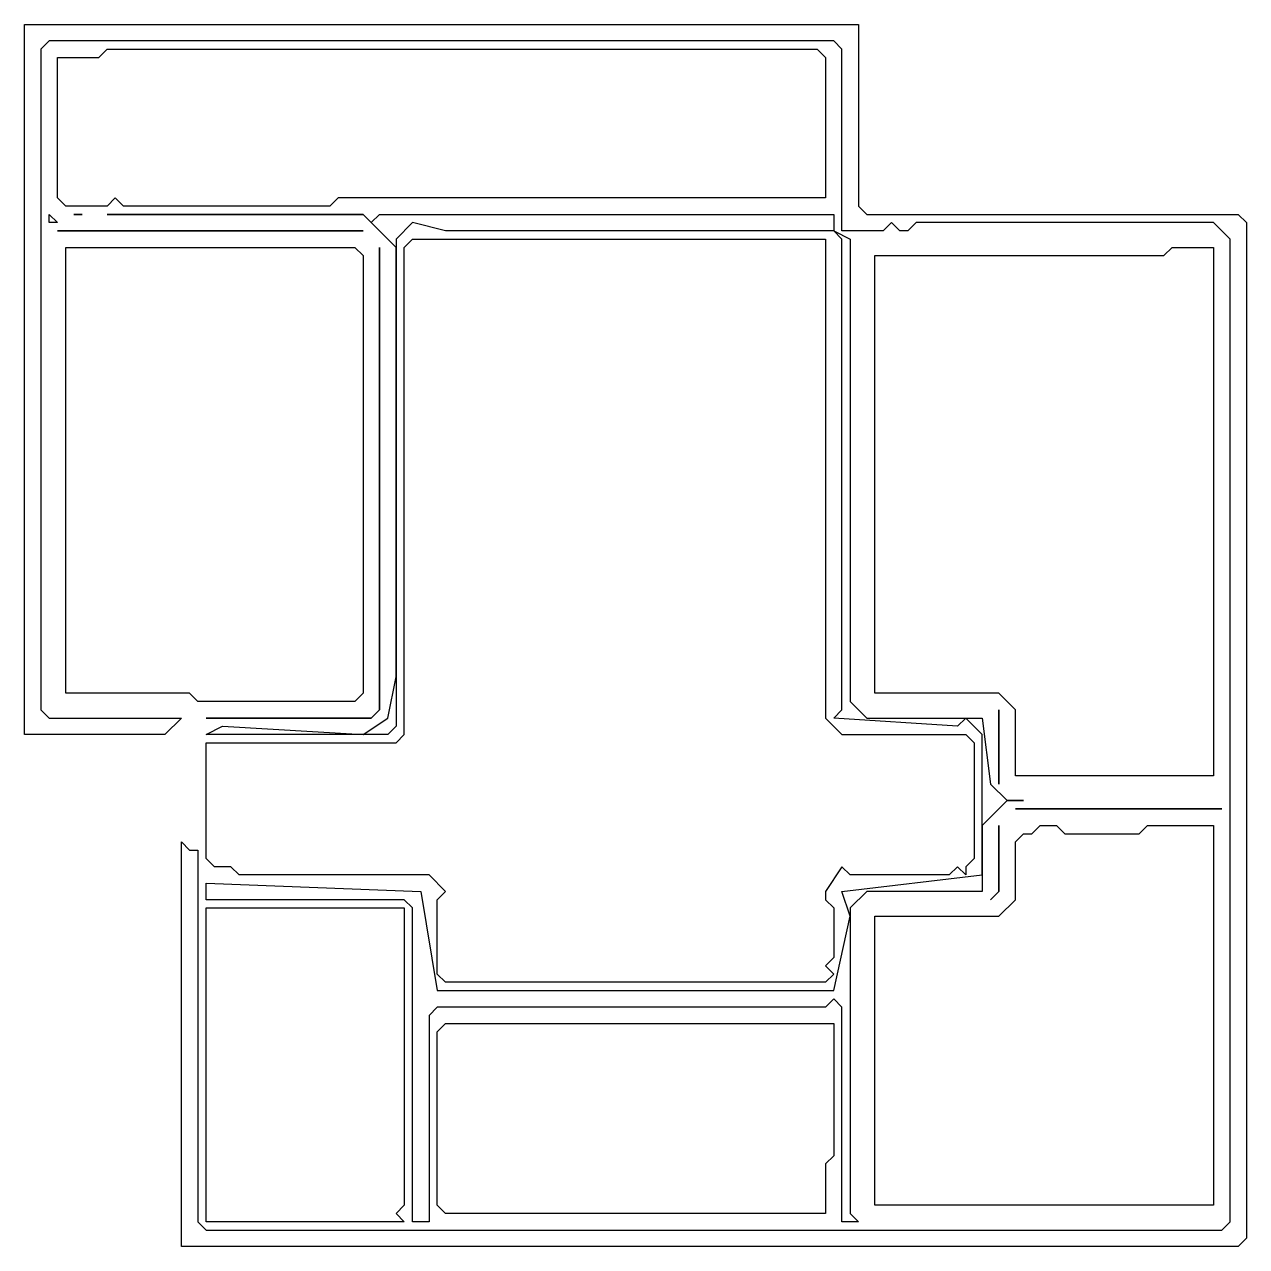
# Model space of a CAD drawing. Header units: metres. Extents: x 54 to 202, y 54 to 202.
import ezdxf

# ---------------------------------------------------------------- set-up
doc = ezdxf.new("R2010")
doc.units = ezdxf.units.M
for name, color, linetype in [('Balcony', 7, 'Continuous'), ('Bathroom', 5, 'Continuous'), ('Common_room', 2, 'Continuous'), ('Inner_walls', 9, 'Continuous'), ('Kitchen', 3, 'Continuous'), ('Living_room', 10, 'Continuous'), ('Master_room', 6, 'Continuous')]:
    doc.layers.add(name, color=color, linetype=linetype)

msp = doc.modelspace()

# ---------------------------------------------------------------- linework, layer by layer
at = {"layer": 'Balcony'}
msp.add_lwpolyline([(58, 181), (58, 198), (63, 198), (64, 199), (150, 199), (151, 198), (151, 181), (92, 181), (91, 180), (66, 180), (65, 181), (64, 180), (59, 180)], close=True, dxfattribs=at)
at = {"layer": 'Bathroom'}
msp.add_lwpolyline([(76, 57), (76, 95), (100, 95), (100, 59), (99, 58), (100, 57)], close=True, dxfattribs=at)
at = {"layer": 'Common_room'}
for points in [[(59, 121), (59, 175), (94, 175), (95, 174), (95, 121), (94, 120), (75, 120), (74, 121)], [(157, 59), (157, 94), (172, 94), (174, 96), (174, 103), (175, 104), (176, 104), (177, 105), (179, 105), (180, 104), (189, 104), (190, 105), (198, 105), (198, 59)]]:
    msp.add_lwpolyline(points, close=True, dxfattribs=at)
at = {"layer": 'Inner_walls'}
for points in [[(58, 178), (57, 178), (57, 179)], [(60, 179), (61, 179)], [(101, 57), (101, 95), (100, 96), (76, 96), (76, 98), (102, 97), (104, 85), (152, 85), (154, 94), (153, 97), (170, 99), (170, 116), (168, 118), (167, 117), (152, 118), (153, 119), (153, 176), (152, 177), (105, 177), (101, 178), (99, 176), (99, 117), (98, 116), (76, 116), (78, 117), (95, 116), (98, 118), (99, 123), (99, 175), (95, 179), (64, 179), (95, 179), (96, 178), (97, 179), (152, 179), (152, 177), (154, 176), (154, 120), (156, 118), (170, 118), (171, 110), (173, 108), (175, 108), (173, 108), (170, 105), (170, 97), (156, 97), (154, 95), (154, 58), (155, 57), (153, 57), (153, 83), (152, 84), (151, 83), (104, 83), (103, 82), (103, 57)], [(199, 108)]]:
    msp.add_lwpolyline(points, close=True, dxfattribs=at)
at = {"layer": 'Kitchen'}
msp.add_lwpolyline([(104, 59), (104, 80), (105, 81), (152, 81), (152, 65), (151, 64), (151, 58), (105, 58)], close=True, dxfattribs=at)
at = {"layer": 'Living_room'}
for points in [[(58, 177), (95, 177)], [(77, 100), (76, 101), (76, 115), (99, 115), (100, 116), (100, 175), (101, 176), (151, 176), (151, 118), (153, 116), (168, 116), (169, 115), (169, 101), (168, 100), (168, 99), (167, 100), (166, 99), (154, 99), (153, 100), (151, 97), (151, 96), (152, 95), (152, 89), (151, 88), (152, 87), (151, 86), (105, 86), (104, 87), (104, 96), (105, 97), (103, 99), (80, 99), (79, 100)], [(76, 118), (96, 118), (97, 119), (97, 175), (97, 119), (96, 118)], [(172, 110), (172, 119)], [(174, 107), (199, 107)], [(171, 96), (172, 97), (172, 105), (172, 97)]]:
    msp.add_lwpolyline(points, close=True, dxfattribs=at)
at = {"layer": 'Master_room'}
msp.add_lwpolyline([(174, 111), (174, 119), (172, 121), (157, 121), (157, 174), (192, 174), (193, 175), (198, 175), (198, 111)], close=True, dxfattribs=at)
at = {"layer": 'Walls'}
for points in [[(73, 54), (73, 103), (74, 102), (75, 102), (75, 57), (76, 56), (199, 56), (200, 57), (200, 176), (198, 178), (162, 178), (161, 177), (160, 177), (159, 178), (158, 177), (153, 177), (153, 199), (152, 200), (57, 200), (56, 199), (56, 119), (57, 118), (73, 118), (71, 116), (54, 116), (54, 202), (155, 202), (155, 180), (156, 179), (201, 179), (202, 178), (202, 55), (201, 54)], [(75, 118)]]:
    msp.add_lwpolyline(points, close=True, dxfattribs=at)

doc.saveas('drawing.dxf')
